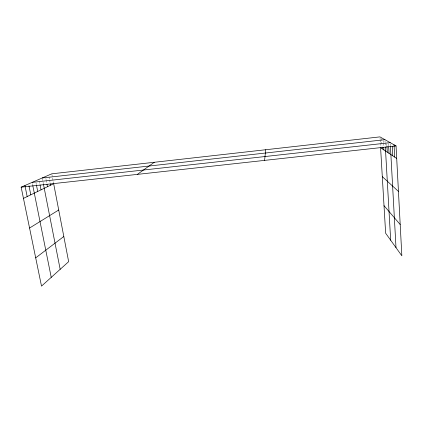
<?xml version="1.0" encoding="UTF-8"?>
<svg xmlns="http://www.w3.org/2000/svg" width="423" height="423" viewBox="0 0 423 423"><rect width="100%" height="100%" fill="white"/><g stroke="black" fill="none" stroke-linecap="round" stroke-linejoin="round"><path stroke-width="0.32" stroke-dasharray="2.12 1.59" d="M32.397 183.635L32.65 184.899M39.318 181.245L39.926 184.317M35.971 182.736L36.341 184.602M42.348 178.622L43.358 183.778M45.858 178.458L46.107 179.727M46.234 180.367L46.853 183.545M49.031 177.047L49.517 179.553M49.639 180.182L50.126 182.694M51.876 174.435L53.541 183.101M380.023 138.162L380.103 139.442M380.14 140.082L380.288 142.646M380.33 143.286L380.557 147.13M384.999 140.944L385.067 142.207M385.104 142.842L385.321 146.633M383.328 140.695L383.444 142.673M383.481 143.334L383.672 146.633M381.594 138.432L382.054 146.236M388.51 143.587L388.652 146.194M386.818 143.852L386.923 145.776M390.292 143.91L390.392 145.792"/><path stroke-width="0.63" d="M264.587 160.391L265.734 149.731M35.696 257.866L63.81 236.494M137.364 174.387L154.31 162.273M29.562 228.039L58.718 209.998M23.455 198.376L53.663 183.719L68.653 261.668L41.512 286.122L21.15 187.167L51.754 173.816L379.949 136.878L396.044 145.93L401.85 255.809L385.639 233.216L380.594 147.77L396.705 158.419M42.221 177.977L384.925 139.68M32.143 182.371L390.218 142.657M21.15 187.167L396.044 145.93M382.297 176.629L398.45 191.418M384.01 205.673L400.195 224.523M24.925 185.523L27.178 196.568M28.976 185.845L30.794 194.818M32.777 185.533L51.231 277.366M40.048 184.936L41.026 189.853M36.468 185.226L37.71 191.46M43.484 184.423L60.166 269.314M46.974 184.179L47.471 186.723M50.369 183.947L50.612 185.2M385.358 147.267L390.672 240.227M383.709 147.294L383.862 149.932M382.128 147.537L382.202 148.833M388.689 146.844L389.054 153.364M386.96 146.416L387.288 152.195M394.04 144.803L394.696 157.092M392.237 146.258L392.756 155.807M390.429 146.416L396.007 247.661"/></g></svg>
